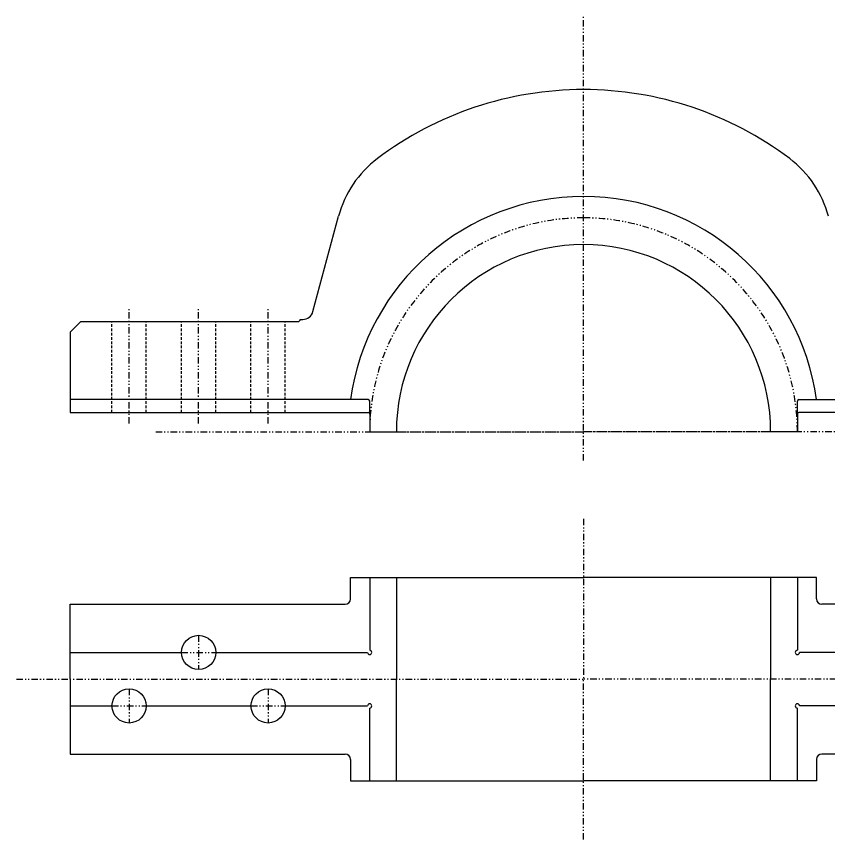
# Model space of a CAD drawing. Extents: x -49289 to -47469, y -72868 to -71618.
# Drawn here: x -48880 to -48121, y -72868 to -72098 of the extents above; entities that cross this region are included whole.
import ezdxf

# ---------------------------------------------------------------- set-up
doc = ezdxf.new("R2010")
doc.units = 0
doc.header["$MEASUREMENT"] = 0
doc.linetypes.add('LINEL2', pattern=[4, 2.5, -1.5])
doc.linetypes.add('LINEL5', pattern=[14, 6, -2, 1, -2, 1, -2])
doc.layers.add('L0', color=7, linetype='CONTINUOUS')
doc.layers.add('L5', color=3, linetype='LINEL5')
doc.layers.add('L2', color=2, linetype='LINEL2', lineweight=30)

msp = doc.modelspace()

# ---------------------------------------------------------------- linework, layer by layer
at = {"layer": 'L0'}
for p, q in [((-48603.02, -72373.73), (-48579.16, -72284.68)), ((-48830.01, -72393.14), (-48820.01, -72383.14)), ((-48820.01, -72383.14), (-48617.01, -72383.14)), ((-48615.01, -72381.14), (-48615.01, -72381.14)), ((-48615.01, -72381.14), (-48612.68, -72381.14)), ((-48830.01, -72393.14), (-48830.01, -72468.14)), ((-48551.51, -72456.14), (-48830.01, -72456.14)), ((-48148.51, -72456.14), (-47870.01, -72456.14)), ((-48550.01, -72468.14), (-48550.01, -72457.64)), ((-48150.01, -72468.14), (-48150.01, -72457.64)), ((-48830.01, -72468.14), (-48551.51, -72468.14)), ((-48550.01, -72468.14), (-48550.01, -72469.64)), ((-48550.01, -72469.64), (-48550.01, -72486.14)), ((-48150.01, -72468.14), (-48150.01, -72469.64)), ((-48150.01, -72469.64), (-48150.01, -72486.14)), ((-47870.01, -72468.14), (-48148.51, -72468.14)), ((-48550.01, -72486.14), (-48525.01, -72486.14)), ((-48150.01, -72486.14), (-48175.01, -72486.14)), ((-48567.95, -72642.59), (-48567.95, -72622.59)), ((-48567.95, -72622.59), (-48350.01, -72622.59)), ((-48550.01, -72622.59), (-48550.01, -72690.59)), ((-48525.01, -72622.59), (-48525.01, -72717.59)), ((-48132.06, -72622.59), (-48350.01, -72622.59)), ((-48175.01, -72622.59), (-48175.01, -72717.59)), ((-48150.01, -72622.59), (-48150.01, -72690.59)), ((-48132.06, -72642.59), (-48132.06, -72622.59)), ((-48830.01, -72717.59), (-48830.01, -72647.59)), ((-48830.01, -72647.59), (-48572.95, -72647.59)), ((-47870.01, -72647.59), (-48127.06, -72647.59)), ((-48830.01, -72717.59), (-48830.01, -72692.59)), ((-48830.01, -72692.59), (-48726.01, -72692.59)), ((-48694.01, -72692.59), (-48552.01, -72692.59)), ((-48006.01, -72692.59), (-48148.01, -72692.59)), ((-48830.01, -72717.59), (-48830.01, -72787.59)), ((-48830.01, -72717.59), (-48830.01, -72742.59)), ((-48525.01, -72812.59), (-48525.01, -72717.59)), ((-48175.01, -72812.59), (-48175.01, -72717.59)), ((-48830.01, -72742.59), (-48791.01, -72742.59)), ((-48759.01, -72742.59), (-48661.01, -72742.59)), ((-48629.01, -72742.59), (-48552.01, -72742.59)), ((-48550.01, -72812.59), (-48550.01, -72744.59)), ((-48150.01, -72812.59), (-48150.01, -72744.59)), ((-48071.01, -72742.59), (-48148.01, -72742.59)), ((-48830.01, -72787.59), (-48572.95, -72787.59)), ((-47870.01, -72787.59), (-48127.06, -72787.59)), ((-48567.95, -72792.59), (-48567.95, -72812.59)), ((-48132.06, -72792.59), (-48132.06, -72812.59)), ((-48567.95, -72812.59), (-48350.01, -72812.59)), ((-48132.06, -72812.59), (-48350.01, -72812.59))]:
    msp.add_line(p, q, dxfattribs=at)
for centre in [(-48710.01, -72692.59), (-48775.01, -72742.59), (-48645.01, -72742.59)]:
    msp.add_circle(centre, 16, dxfattribs=at)
for centre, radius, start, end in [((-48350.01, -72486.14), 320, 90, 127.05279), ((-48350.01, -72486.14), 320, 52.94721, 90), ((-48482.57, -72310.56), 100, 127.05279, 165), ((-48217.45, -72310.56), 100, 15, 52.94721), ((-48350.01, -72486.14), 220, 90, 172.16252), ((-48350.01, -72486.14), 220, 7.83748, 90), ((-48350.01, -72486.14), 175, 90, 180), ((-48350.01, -72486.14), 175, 0, 90), ((-48612.68, -72371.14), 10, 270, 345), ((-48617.01, -72381.14), 2, 270, 0), ((-48551.51, -72457.64), 1.5, 0, 90), ((-48148.51, -72457.64), 1.5, 90, 180), ((-48551.51, -72469.64), 1.5, 0, 90), ((-48148.51, -72469.64), 1.5, 90, 180), ((-48572.95, -72642.59), 5, 270, 0), ((-48127.06, -72642.59), 5, 180, 270), ((-48550.01, -72692.59), 2, 180, 90), ((-48150.01, -72692.59), 2, 90, 0), ((-48550.01, -72742.59), 2, 270, 180), ((-48150.01, -72742.59), 2, 0, 270), ((-48572.95, -72792.59), 5, 360, 90), ((-48127.06, -72792.59), 5, 90, 180)]:
    msp.add_arc(centre, radius, start, end, dxfattribs=at)
at = {"layer": 'L2'}
for p, q in [((-48791.01, -72468.14), (-48791.01, -72383.14)), ((-48759.01, -72468.14), (-48759.01, -72383.14)), ((-48726.01, -72468.14), (-48726.01, -72383.14)), ((-48694.01, -72468.14), (-48694.01, -72383.14)), ((-48661.01, -72468.14), (-48661.01, -72383.14)), ((-48629.01, -72468.14), (-48629.01, -72383.14))]:
    msp.add_line(p, q, dxfattribs=at)
at = {"layer": 'L5'}
for p, q in [((-48350.01, -72513.1), (-48350.01, -72097.75)), ((-48775.01, -72478.4), (-48775.01, -72370.92)), ((-48710.01, -72478.4), (-48710.01, -72370.92)), ((-48645.01, -72478.4), (-48645.01, -72370.92)), ((-48750.15, -72486.14), (-48350.01, -72486.14)), ((-48550.01, -72486.14), (-48350.01, -72486.14)), ((-47949.87, -72486.14), (-48350.01, -72486.14)), ((-48150.01, -72486.14), (-48350.01, -72486.14)), ((-48350.01, -72567.59), (-48350.01, -72717.59)), ((-48710.01, -72676.59), (-48710.01, -72708.59)), ((-48726.01, -72692.59), (-48694.01, -72692.59)), ((-48880.36, -72717.59), (-48350.01, -72717.59)), ((-48350.01, -72867.59), (-48350.01, -72717.59)), ((-47819.66, -72717.59), (-48350.01, -72717.59)), ((-48775.01, -72726.59), (-48775.01, -72758.59)), ((-48645.01, -72726.59), (-48645.01, -72758.59)), ((-48791.01, -72742.59), (-48759.01, -72742.59)), ((-48661.01, -72742.59), (-48629.01, -72742.59))]:
    msp.add_line(p, q, dxfattribs=at)
for start, end in [(90, 180), (0, 90)]:
    msp.add_arc((-48350.01, -72486.14), 200, start, end, dxfattribs=at)

doc.saveas('drawing.dxf')
